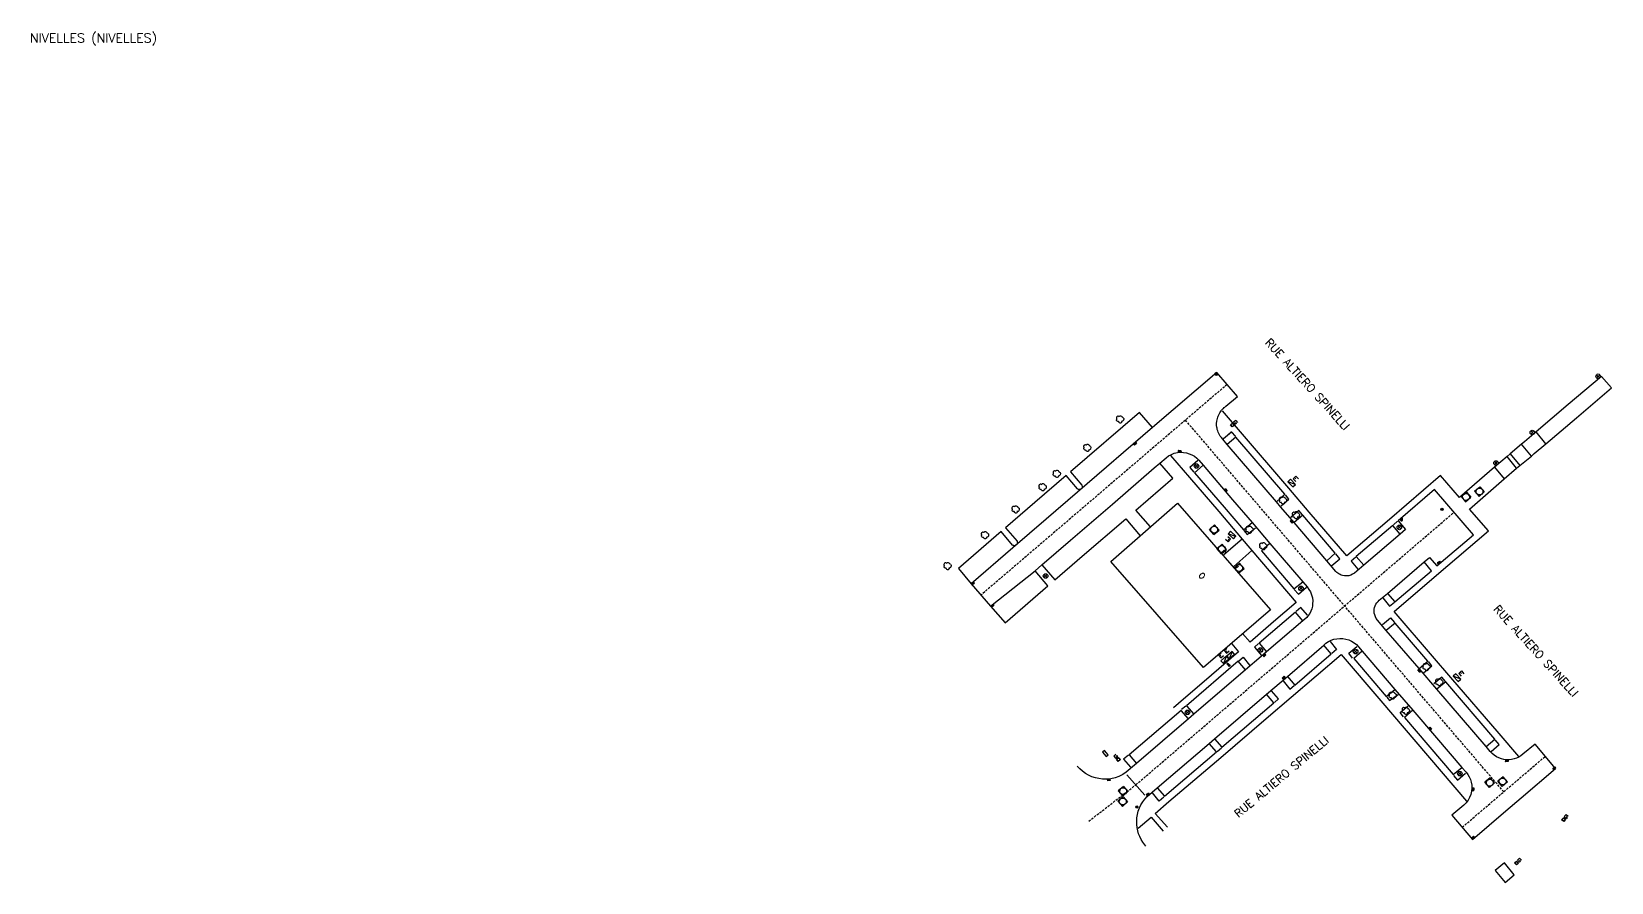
# Model space of a CAD drawing. Header units: millimetres. Extents: x 147000 to 147389, y 145000 to 145989.
# Drawn here: x 147013.6 to 147359.2, y 145302.8 to 145488.8 of the extents above; entities that cross this region are included whole.
import ezdxf
from ezdxf.enums import TextEntityAlignment as Align

# ---------------------------------------------------------------- set-up
doc = ezdxf.new("R2010")
doc.units = ezdxf.units.MM
doc.linetypes.add('DASHED', pattern=[0.75, 0.5, -0.25])
doc.layers.get('0').update_dxf_attribs({"linetype": 'CONTINUOUS'})
for name, color, linetype in [('W0001', 6, 'DASHED'), ('W0006', 2, 'CONTINUOUS'), ('W0008', 7, 'CONTINUOUS'), ('W0014', 7, 'CONTINUOUS'), ('W0017', 7, 'CONTINUOUS'), ('W0020', 2, 'CONTINUOUS'), ('W0100', 7, 'CONTINUOUS'), ('W0105', 7, 'CONTINUOUS'), ('W0113', 2, 'DASHED'), ('W0300', 7, 'CONTINUOUS'), ('W0400', 7, 'CONTINUOUS'), ('W0412', 7, 'CONTINUOUS'), ('W0420', 7, 'CONTINUOUS'), ('W0421', 7, 'CONTINUOUS'), ('W0425', 7, 'CONTINUOUS'), ('W0430', 7, 'CONTINUOUS'), ('W0431', 7, 'CONTINUOUS'), ('W0469', 7, 'CONTINUOUS'), ('W0856', 7, 'CONTINUOUS'), ('W0980', 7, 'CONTINUOUS'), ('W0989', 7, 'CONTINUOUS'), ('W0991', 7, 'CONTINUOUS')]:
    doc.layers.add(name, color=color, linetype=linetype)
doc.styles.get("Standard").update_dxf_attribs({"font": 'romans.shx', "width": 0.85})

# ---------------------------------------------------------------- blocks, each defined once
blk = doc.blocks.new('T856')
for p, q in [((-0.125, 0), (0.125, 0)), ((0, 0.125), (0, -0.125))]:
    blk.add_line(p, q)
blk.add_ellipse((0, 0), major_axis=(-0.177, 0.177), ratio=1, start_param=3.9269908, end_param=10.2101761)
blk = doc.blocks.new('T469')
at = {"color": 0, "linetype": 'Continuous', "flags": 128}
for points in [[(-0.35, 0.35), (0.35, -0.35)], [(-0.35, -0.35), (0.35, 0.35)]]:
    blk.add_lwpolyline(points, dxfattribs=at)
at = {"color": 0, "linetype": 'Continuous'}
blk.add_circle((0, 0), 0.5, dxfattribs=at)
blk = doc.blocks.new('T420')
for p, q in [((0.75, 0.75), (-0.75, 0.75)), ((-0.75, 0.75), (-0.75, -0.75)), ((0.75, 0.75), (0.75, -0.75)), ((0.75, -0.75), (-0.75, -0.75))]:
    blk.add_line(p, q)
blk.add_ellipse((0, 0), major_axis=(-0.53, 0.53), ratio=1, start_param=3.926991, end_param=10.210176)
blk = doc.blocks.new('T400')
for p, q in [((-0.15, 0.3), (0.15, 0.3)), ((-0.15, -0.25), (-0.15, 0.3)), ((-0.15, 0.15), (0.15, 0.15)), ((-0.15, 0), (0.15, 0)), ((0.15, 0.3), (0.15, -0.25)), ((-0.15, -0.15), (0.15, -0.15)), ((-0.15, -0.25), (-0.15, -0.3)), ((-0.15, -0.3), (0.15, -0.3)), ((0.15, -0.3), (0.15, -0.25))]:
    blk.add_line(p, q)
blk = doc.blocks.new('T300')
for p, q in [((-0.8, 0.51), (-0.86, 0.34)), ((-0.86, 0.34), (-0.86, 0.17)), ((-0.86, 0.17), (-0.74, 0.06)), ((-0.69, 0.63), (-0.8, 0.51)), ((-0.8, -0.06), (-0.74, 0.06)), ((-0.74, 0.06), (-0.69, 0.11)), ((-0.57, 0.69), (-0.69, 0.63)), ((-0.46, 0.69), (-0.57, 0.69)), ((-0.29, 0.63), (-0.46, 0.69)), ((-0.29, 0.63), (-0.17, 0.74)), ((-0.23, 0.57), (-0.29, 0.63)), ((-0.17, 0.74), (-0.06, 0.8)), ((-0.06, 0.8), (0.06, 0.8)), ((0.06, 0.8), (0.23, 0.74)), ((0.23, 0.74), (0.34, 0.63)), ((0.34, 0.63), (0.4, 0.51)), ((0.46, 0.46), (0.34, 0.46)), ((0.4, 0.51), (0.4, 0.46)), ((0.57, 0.4), (0.46, 0.46)), ((0.57, 0.4), (0.69, 0.29)), ((0.69, 0.29), (0.74, 0.17)), ((0.74, 0.06), (0.69, -0.17)), ((0.74, 0.17), (0.74, 0.06)), ((-0.8, -0.17), (-0.8, -0.06)), ((-0.8, -0.23), (-0.8, -0.17)), ((-0.74, -0.34), (-0.8, -0.23)), ((-0.69, -0.4), (-0.74, -0.34)), ((-0.51, -0.46), (-0.69, -0.4)), ((-0.4, -0.46), (-0.51, -0.46)), ((-0.4, -0.46), (-0.34, -0.46)), ((-0.34, -0.46), (-0.34, -0.4)), ((-0.34, -0.51), (-0.34, -0.46)), ((-0.29, -0.63), (-0.34, -0.51)), ((-0.17, -0.74), (-0.29, -0.63)), ((-0.06, -0.8), (-0.17, -0.74)), ((0.06, -0.8), (-0.06, -0.8)), ((0.17, -0.74), (0.06, -0.8)), ((0.23, -0.69), (0.17, -0.74)), ((0.29, -0.46), (0.23, -0.46)), ((0.29, -0.63), (0.23, -0.69)), ((0.46, -0.4), (0.29, -0.46)), ((0.34, -0.51), (0.29, -0.63)), ((0.34, -0.51), (0.34, -0.46)), ((0.57, -0.34), (0.46, -0.4)), ((0.63, -0.29), (0.57, -0.34)), ((0.69, -0.17), (0.63, -0.29))]:
    blk.add_line(p, q)
blk = doc.blocks.new('T430')
at = {"flags": 128}
for points in [[(0.8, 0.8), (-0.8, 0.8)], [(-0.8, 0.8), (-0.8, 0)], [(0.8, 0.8), (-0.8, 0)], [(-0.8, 0), (0.8, 0)], [(-0.4, 2.1), (0.4, 2.1)], [(-0.4, 2.1), (-0.4, 1.3)], [(-0.4, 1.7), (0, 1.7)], [(-0.4, 1.3), (0.4, 1.3)], [(0.8, 0), (0.8, 0.8)]]:
    blk.add_lwpolyline(points, dxfattribs=at)
blk = doc.blocks.new('T412')
for p, q in [((-0.3, 1.2), (0.3, 1.2)), ((-0.3, 1.2), (-0.3, 0.6)), ((-0.3, 0.6), (0.3, 0.6)), ((-0.3, 0.3), (0.3, 0.3)), ((-0.3, -0.3), (-0.3, 0.3)), ((0, 0.9), (0.3, 0.9)), ((0.3, 0.9), (0.3, 0.6)), ((0.3, 0.3), (0.3, -0.3)), ((0.3, -0.3), (-0.3, -0.3))]:
    blk.add_line(p, q)
blk.add_ellipse((0, 0), major_axis=(0.212, 0.212), ratio=1, start_param=5.497787, end_param=11.780972)
blk = doc.blocks.new('T425')
for p, q in [((-0.15, 0.6), (0.15, 0.6)), ((-0.15, 0.6), (-0.15, 0.3)), ((-0.15, 0.3), (0.15, 0.3)), ((-0.15, 0.15), (0.15, 0.15)), ((-0.15, -0.15), (-0.15, 0.15)), ((0, 0.45), (0.15, 0.45)), ((0.15, 0.45), (0.15, 0.3)), ((0.15, 0.15), (0.15, -0.15)), ((0.15, -0.15), (-0.15, -0.15))]:
    blk.add_line(p, q)
blk.add_ellipse((0, 0), major_axis=(-0.106, 0.106), ratio=1, start_param=3.926991, end_param=10.210176)

msp = doc.modelspace()

# ---------------------------------------------------------------- linework, layer by layer
at = {"layer": 'W0001'}
for points in [[(147275.12, 145411.67), (147221.31, 145365.64)], [(147335.64, 145322.61), (147266.03, 145403.89)], [(147255.19, 145324.15), (147324.77, 145383.75)], [(147326.56, 145314.85), (147344.74, 145330.38)], [(147244.87, 145316.17), (147255.19, 145324.15)]]:
    msp.add_lwpolyline(points, dxfattribs=at)
at = {"layer": 'W0006'}
for points in [[(147258.79, 145402.25), (147255.98, 145405.56), (147240.89, 145392.58), (147243.37, 145389.68), (147243.44, 145389.54), (147243.46, 145389.38), (147243.45, 145389.23), (147243.41, 145389.08), (147243.33, 145388.94), (147243.22, 145388.83), (147243.09, 145388.75), (147242.95, 145388.71), (147242.8, 145388.69), (147242.66, 145388.71), (147242.52, 145388.76), (147242.4, 145388.84), (147239.91, 145391.75), (147233.1, 145385.86), (147226.66, 145380.35), (147229.19, 145377.41), (147229.24, 145377.26), (147229.26, 145377.11), (147229.25, 145376.96), (147229.2, 145376.82), (147229.13, 145376.69), (147229.02, 145376.58), (147228.9, 145376.5), (147228.77, 145376.45), (147228.62, 145376.43), (147228.48, 145376.44), (147228.34, 145376.48), (147228.21, 145376.55), (147225.69, 145379.5), (147216.35, 145371.43), (147219.17, 145368.11)], [(147285.92, 145386.04), (147287.75, 145387.66), (147277.08, 145400.17), (147275.17, 145398.58)], [(147258.37, 145380.54), (147255.15, 145384.16), (147263.23, 145391.21), (147260.42, 145394.46)], [(147269.88, 145394.03), (147268, 145392.39), (147274.47, 145384.83), (147278.7, 145379.88), (147280.6, 145381.5)], [(147234.64, 145372.24), (147237.49, 145368.98), (147243.45, 145374.13), (147252.99, 145382.33), (147256.14, 145378.59)], [(147296.95, 145373.12), (147298.79, 145374.76), (147291.71, 145383.1), (147289.8, 145381.5)], [(147313.02, 145378.94), (147311.4, 145380.85), (147303.4, 145374.06), (147305.04, 145372.16)], [(147284.49, 145376.93), (147282.64, 145375.31), (147289.71, 145366.98), (147291.67, 145368.55)], [(147310.22, 145366), (147311.85, 145364.17), (147319.83, 145370.96), (147318.25, 145372.88)], [(147223.41, 145363.2), (147226.57, 145359.57), (147235.94, 145367.65), (147233.12, 145370.92)], [(147291.7, 145360.01), (147290.1, 145361.87), (147282.16, 145355.09), (147283.75, 145353.2)], [(147317.15, 145349.57), (147319.03, 145351.21), (147311.89, 145359.5), (147309.96, 145357.9)], [(147288.33, 145347.85), (147289.92, 145345.94), (147297.88, 145352.79), (147296.26, 145354.67)], [(147279.19, 145349.28), (147277.59, 145351.15), (147266.22, 145341.44), (147267.85, 145339.56)], [(147304.65, 145353.39), (147302.84, 145351.76), (147309.93, 145343.46), (147311.83, 145344.99)], [(147272.37, 145334.18), (147274, 145332.35), (147285.38, 145342.07), (147283.74, 145343.94)], [(147331.78, 145332.49), (147333.67, 145334.13), (147322.95, 145346.63), (147321.04, 145345.04)], [(147266.69, 145338.53), (147265.06, 145340.41), (147253.72, 145330.72), (147255.31, 145328.79)], [(147315.76, 145340.49), (147313.92, 145338.83), (147324.57, 145326.36), (147326.49, 145327.92)], [(147259.82, 145323.47), (147261.47, 145321.62), (147272.83, 145331.35), (147271.2, 145333.2)]]:
    msp.add_lwpolyline(points, dxfattribs=at)
at = {"layer": 'W0008'}
msp.add_lwpolyline([(147257.38, 145310.7), (147257.12, 145311.02), (147256.71, 145311.58), (147256.34, 145312.18), (147256.04, 145312.8), (147255.78, 145313.44), (147255.59, 145314.11), (147255.45, 145314.79), (147255.37, 145315.48), (147255.36, 145316.17), (147255.41, 145316.93), (147255.53, 145317.67), (147255.72, 145318.4), (147255.98, 145319.1), (147256.3, 145319.78), (147256.69, 145320.43), (147257.13, 145321.03), (147257.63, 145321.59), (147259.82, 145323.47), (147271.2, 145333.2), (147272.37, 145334.18), (147283.74, 145343.94), (147288.33, 145347.85), (147296.26, 145354.67), (147296.76, 145355.09), (147297.3, 145355.45), (147297.89, 145355.74), (147298.5, 145355.95), (147299.14, 145356.09), (147299.79, 145356.15), (147300.44, 145356.12), (147301.1, 145356.01), (147301.73, 145355.82), (147302.33, 145355.55), (147302.9, 145355.2), (147303.42, 145354.79), (147303.88, 145354.32), (147304.65, 145353.39), (147311.83, 145344.99), (147315.76, 145340.49), (147320.92, 145334.44), (147326.49, 145327.92), (147327.4, 145326.87), (147327.78, 145326.38), (147328.1, 145325.85), (147328.35, 145325.29), (147328.53, 145324.7), (147328.63, 145324.09), (147328.67, 145323.47), (147328.61, 145322.75), (147328.45, 145322.05), (147328.19, 145321.38), (147327.84, 145320.75), (147327.4, 145320.17), (147326.89, 145319.67), (147324.27, 145317.5), (147328.84, 145312.21), (147336.09, 145318.43), (147339.47, 145321.32), (147347, 145327.71), (147342.49, 145333.04), (147339.83, 145330.81), (147339.39, 145330.48), (147338.92, 145330.19), (147338.42, 145329.96), (147337.89, 145329.79), (147337.35, 145329.67), (147336.8, 145329.61), (147336.25, 145329.61), (147335.7, 145329.68), (147335.13, 145329.81), (147334.57, 145330.01), (147334.03, 145330.28), (147333.54, 145330.6), (147333.08, 145330.98), (147332.68, 145331.42), (147331.78, 145332.49), (147321.04, 145345.04), (147317.15, 145349.57), (147309.96, 145357.9), (147308, 145360.17), (147307.76, 145360.51), (147307.57, 145360.88), (147307.42, 145361.28), (147307.33, 145361.69), (147307.3, 145362.11), (147307.33, 145362.53), (147307.4, 145362.91), (147307.52, 145363.27), (147307.69, 145363.62), (147307.9, 145363.95), (147308.15, 145364.24), (147308.43, 145364.51), (147310.22, 145366), (147318.25, 145372.88), (147319.4, 145373.85), (147321.01, 145371.99), (147329.01, 145378.81), (147320.53, 145388.69), (147312.53, 145381.87), (147314.15, 145380), (147313.02, 145378.94), (147305.04, 145372.16), (147302.98, 145370.42), (147302.59, 145370.17), (147302.17, 145369.98), (147301.73, 145369.85), (147301.28, 145369.8), (147300.82, 145369.81), (147300.37, 145369.9), (147300.09, 145369.99), (147299.83, 145370.11), (147299.58, 145370.25), (147299.34, 145370.41), (147299.12, 145370.6), (147298.92, 145370.81), (147296.95, 145373.12), (147289.8, 145381.5), (147288.83, 145382.6), (147286.89, 145384.88), (147285.92, 145386.04), (147275.17, 145398.58), (147274.22, 145399.69), (147273.88, 145400.07), (147273.63, 145400.41), (147273.47, 145400.67), (147273.31, 145400.98), (147273.18, 145401.26), (147273.08, 145401.54), (147272.99, 145401.85), (147272.93, 145402.11), (147272.88, 145402.38), (147272.85, 145402.7), (147272.84, 145403.02), (147272.85, 145403.35), (147272.86, 145403.49), (147272.89, 145403.69), (147272.94, 145403.96), (147273.01, 145404.27), (147273.08, 145404.5), (147273.16, 145404.72), (147273.23, 145404.9), (147273.37, 145405.19), (147273.54, 145405.5), (147273.67, 145405.69), (147273.82, 145405.89), (147273.94, 145406.04), (147274.08, 145406.2), (147274.2, 145406.33), (147274.32, 145406.45), (147274.5, 145406.61), (147274.66, 145406.74), (147274.79, 145406.83), (147274.88, 145406.9), (147274.88, 145406.9), (147277.38, 145409.04), (147272.86, 145414.31), (147258.79, 145402.25), (147242.44, 145388.16), (147235.56, 145382.25), (147228.26, 145375.93), (147219.17, 145368.11), (147223.41, 145363.2), (147233.12, 145370.92), (147234.64, 145372.24), (147240.85, 145377.61), (147250.07, 145385.51), (147259.21, 145393.44), (147260.42, 145394.46), (147261.79, 145395.67), (147262.35, 145396.07), (147262.95, 145396.39), (147263.59, 145396.64), (147264.26, 145396.79), (147264.95, 145396.85), (147265.63, 145396.83), (147266.26, 145396.72), (147266.86, 145396.54), (147267.44, 145396.29), (147267.99, 145395.97), (147268.49, 145395.58), (147268.94, 145395.14), (147269.88, 145394.03), (147276.33, 145386.49), (147280.6, 145381.5), (147284.49, 145376.93), (147291.67, 145368.55), (147292.63, 145367.4), (147293.04, 145366.87), (147293.37, 145366.3), (147293.62, 145365.68), (147293.78, 145365.04), (147293.86, 145364.38), (147293.85, 145363.71), (147293.78, 145363.17), (147293.64, 145362.63), (147293.45, 145362.11), (147293.2, 145361.62), (147292.89, 145361.16), (147292.54, 145360.73), (147292.14, 145360.35), (147291.7, 145360.01), (147283.75, 145353.2), (147282.62, 145352.19), (147279.19, 145349.28), (147267.85, 145339.56), (147266.69, 145338.53), (147255.31, 145328.79), (147253.07, 145326.87), (147252.3, 145326.38), (147251.48, 145325.98), (147250.62, 145325.68), (147249.73, 145325.48), (147248.82, 145325.38), (147247.91, 145325.39), (147247.11, 145325.49), (147246.33, 145325.66), (147245.57, 145325.91), (147244.84, 145326.24), (147244.14, 145326.64), (147243.49, 145327.1), (147242.89, 145327.63), (147242.34, 145328.22)], dxfattribs=at)
at = {"layer": 'W0014'}
for points in [[(147338.91, 145330.34), (147334.61, 145335.34), (147324.07, 145347.6), (147320.06, 145352.26), (147311.69, 145362.03), (147320.94, 145369.95), (147332.29, 145379.64), (147328.13, 145384.44), (147335.72, 145391.05), (147338.47, 145393.35), (147339.14, 145393.94), (147341.68, 145396.02), (147342.33, 145396.62), (147344.88, 145398.72), (147351.54, 145404.41), (147359.19, 145410.94), (147357.04, 145413.45), (147349.77, 145407.29), (147342.77, 145401.31), (147340.2, 145399.17), (147339.53, 145398.62), (147337.03, 145396.48), (147336.36, 145395.91), (147333.6, 145393.59), (147326, 145386.98), (147321.81, 145391.79), (147310.63, 145382.17), (147301.31, 145374.19), (147293.12, 145383.73), (147288.64, 145388.99), (147278.1, 145401.33), (147274.15, 145405.91)], [(147276.99, 145400.32), (147276.05, 145401.35), (147274.32, 145399.81)], [(147274.33, 145399.83), (147276.09, 145401.34), (147276.97, 145400.34)], [(147262.77, 145396.14), (147266.94, 145391.32), (147273.3, 145383.9), (147278.43, 145377.88), (147290.27, 145364.03), (147285.25, 145359.74), (147280.16, 145355.36), (147278.54, 145357.2)], [(147268.77, 145395.07), (147266.98, 145393.54), (147267.85, 145392.53)], [(147286.96, 145385.11), (147288.65, 145386.59), (147287.91, 145387.55)], [(147291.66, 145383.21), (147290.84, 145384.11), (147289.07, 145382.59)], [(147312.43, 145381.79), (147311.51, 145381.02)], [(147278.77, 145379.73), (147279.53, 145378.85), (147281.35, 145380.35)], [(147298.04, 145372.06), (147299.8, 145373.57), (147298.93, 145374.64)], [(147303.31, 145373.93), (147302.27, 145373.06), (147303.76, 145371.29)], [(147289.82, 145366.82), (147290.73, 145365.82), (147292.52, 145367.33)], [(147309.19, 145364.99), (147310.69, 145363.19), (147311.75, 145364.04)], [(147292.7, 145361.24), (147291.23, 145362.9), (147290.21, 145362.05)], [(147309.13, 145359.18), (147310.9, 145360.66), (147311.75, 145359.66)], [(147276.17, 145354.93), (147277.65, 145353.18), (147271.69, 145348.13), (147264.48, 145341.89), (147263.41, 145340.96)], [(147282.03, 145355.01), (147281.14, 145354.22), (147282.65, 145352.43)], [(147297.66, 145355.45), (147299.03, 145353.76), (147298.02, 145352.87)], [(147302.6, 145351.86), (147301.77, 145352.9), (147303.48, 145354.39)], [(147262.07, 145314.84), (147259.43, 145317.86), (147262.41, 145320.47), (147273.74, 145330.13), (147283.71, 145338.65), (147300.05, 145352.63), (147308.76, 145342.49), (147316.43, 145333.56), (147327.5, 145320.54)], [(147277.73, 145351.28), (147278.62, 145352.03), (147280.06, 145350.3)], [(147318.12, 145348.66), (147319.93, 145350.14), (147319.16, 145351.08)], [(147322.88, 145346.76), (147322.08, 145347.67), (147320.32, 145346.21)], [(147285.49, 145342.13), (147286.39, 145342.93), (147284.87, 145344.68)], [(147287.38, 145346.88), (147288.87, 145345.08), (147289.78, 145345.85)], [(147310.04, 145343.33), (147310.65, 145342.59), (147312.57, 145343.91)], [(147266.08, 145341.33), (147265.16, 145340.57)], [(147313.7, 145338.97), (147313.01, 145339.92), (147314.71, 145341.41)], [(147332.9, 145331.42), (147334.67, 145332.97), (147333.78, 145333.99)], [(147253.56, 145330.64), (147252.49, 145329.72), (147254.02, 145327.96)], [(147272.99, 145331.39), (147273.88, 145332.21)], [(147324.65, 145326.21), (147325.52, 145325.18), (147327.28, 145326.71)], [(147261.32, 145321.46), (147260.3, 145320.59), (147258.8, 145322.35)], [(147255.66, 145314.63), (147258.5, 145317.08), (147261.18, 145313.97)]]:
    msp.add_lwpolyline(points, dxfattribs=at)
at = {"layer": 'W0017'}
for points in [[(147278.43, 145377.88), (147274.43, 145374.46)], [(147276.62, 145371.91), (147280.58, 145375.36)]]:
    msp.add_lwpolyline(points, dxfattribs=at)
at = {"layer": 'W0020'}
msp.add_lwpolyline([(147253.18, 145326.32), (147257.11, 145321.84)], dxfattribs=at)
at = {"layer": 'W0100'}
msp.add_lwpolyline([(147264.28, 145385.7), (147284.64, 145362.38), (147269.97, 145349.81), (147249.72, 145373)], close=True, dxfattribs=at)
at = {"layer": 'W0105'}
msp.add_lwpolyline([(147342.33, 145396.62), (147344.88, 145398.72), (147342.77, 145401.31)], dxfattribs=at)
for points in [[(147333.6, 145393.59), (147335.72, 145391.05), (147338.47, 145393.35), (147336.36, 145395.91)], [(147337.03, 145396.48), (147339.14, 145393.94), (147341.68, 145396.02), (147339.53, 145398.62)]]:
    msp.add_lwpolyline(points, close=True, dxfattribs=at)
at = {"layer": 'W0113'}
for points in [[(147274.95, 145374.91), (147274.53, 145375.44), (147274, 145374.98)], [(147277.15, 145372.39), (147277.6, 145371.88), (147277.11, 145371.48)]]:
    msp.add_lwpolyline(points, dxfattribs=at)
at = {"layer": 'W0421'}
msp.add_lwpolyline([(147247.88, 145331.25), (147248.65, 145330.31), (147249.11, 145330.69), (147248.35, 145331.63)], close=True, dxfattribs=at)
at = {"layer": 'W0431'}
msp.add_lwpolyline([(147337.96, 145304.47), (147335.82, 145307.06), (147333.79, 145305.39), (147335.93, 145302.8)], close=True, dxfattribs=at)

# ---------------------------------------------------------------- block references
at = {"layer": 'W0300'}
for p in [(147251.78, 145404.04), (147244.6, 145397.81), (147237.92, 145392.12), (147234.84, 145389.19), (147228.94, 145384.33), (147287.41, 145386.3), (147290.24, 145383.09), (147222.23, 145378.71), (147280.08, 145379.92), (147283.1, 145376.29), (147214.04, 145371.97), (147318.79, 145349.89), (147321.59, 145346.56), (147311.4, 145343.65), (147314.26, 145340.32)]:
    msp.add_blockref('T300', p, dxfattribs=at)
at = {"layer": 'W0400'}
for p, rotation in [((147272.77, 145413.95), 220.5966572902988), ((147255, 145398.71), 309.00121018845), ((147264.74, 145397.1), 275.3811500491528), ((147274.86, 145388.57), 220.5454989081198), ((147289.27, 145381.68), 41.66987351902721), ((147321.44, 145372.73), 310.4146194332877), ((147219.53, 145368.12), 310.1214354089078), ((147223.81, 145363.28), 309.5041694383976), ((147283.31, 145352.49), 313.4246660986025), ((147287.52, 145347.56), 310.4521731930885), ((147317.17, 145349.13), 40.62837371958797), ((147319.54, 145336.42), 41.63567829489033), ((147336.29, 145329.37), 267.0329599492262), ((147346.69, 145327.75), 312.4255476957358), ((147249.23, 145325.19), 275.4688425948574), ((147257.78, 145322.05), 306.0489520023932), ((147328.93, 145312.6), 310.7772077683014)]:
    msp.add_blockref('T400', p, dxfattribs=dict(at, rotation=rotation))
for p in [(147313.29, 145382.17), (147328.93, 145323.2)]:
    msp.add_blockref('T400', p, dxfattribs=at)
at = {"layer": 'W0412'}
for p, rotation in [((147276.3, 145402.82), 309.9994655771649), ((147251.37, 145329.69), 39.96231228270388), ((147348.72, 145316.53), 319.82575026359), ((147338.44, 145307.03), 313.0948047139602)]:
    msp.add_blockref('T412', p, dxfattribs=dict(at, rotation=rotation))
at = {"layer": 'W0420'}
for p, rotation in [((147330.34, 145388.26), 130.9991306880638), ((147327.39, 145387.09), 130.9984488597936), ((147272.31, 145379.92), 221.1236027507703), ((147273.97, 145375.7), 220.7055039339848), ((147277.79, 145371.53), 221.1233916634056), ((147252.39, 145322.74), 40.77851551810569), ((147332.6, 145324.62), 310.606075357224), ((147335.41, 145324.86), 310.606407013692), ((147252.31, 145320.48), 40.82826596839974)]:
    msp.add_blockref('T420', p, dxfattribs=dict(at, rotation=rotation))
at = {"layer": 'W0425', "rotation": 41.52514450869828}
msp.add_blockref('T425', (147275.6, 145350.24), dxfattribs=at)
at = {"layer": 'W0430'}
for p, rotation in [((147288.96, 145389.85), 314.0429392622837), ((147276.48, 145379.07), 137.647658916856), ((147276.17, 145352.18), 41.30245887625916), ((147274.92, 145351.19), 41.21123681484833), ((147325.12, 145347.31), 312.5520864089482)]:
    msp.add_blockref('T430', p, dxfattribs=dict(at, rotation=rotation))
at = {"layer": 'W0469'}
for p in [(147356.29, 145413.47), (147341.89, 145401.17), (147268.43, 145393.85), (147333.96, 145394.51), (147312.81, 145380.43), (147235.43, 145369.8), (147291.29, 145367.09), (147282.41, 145353.6), (147303.24, 145353.27), (147266.48, 145339.99), (147326.05, 145326.57)]:
    msp.add_blockref('T469', p, dxfattribs=at)
at = {"layer": 'W0856'}
for p in [(147322.13, 145384.38), (147255.39, 145319.28)]:
    msp.add_blockref('T856', p, dxfattribs=at)

# ---------------------------------------------------------------- texts
at = {"layer": 'W0980'}
msp.add_text('NIVELLES (NIVELLES)', height=2, dxfattribs=at).set_placement((147027.19, 145487.32), align=Align.MIDDLE)
at = {"layer": 'W0989'}
for rotation, p in [(312.3161, (147283.96, 145421.34)), (312.3161, (147333.94, 145363.07)), (39.9602, (147277.05, 145317.54))]:
    msp.add_text('RUE ALTIERO SPINELLI', height=1.75, rotation=rotation, dxfattribs=at).set_placement(p, align=Align.MIDDLE_LEFT)
at = {"layer": 'W0991'}
msp.add_text('O', height=1.25, rotation=311.1237, dxfattribs=at).set_placement((147269.19, 145369.44), align=Align.CENTER)

doc.saveas('drawing.dxf')
